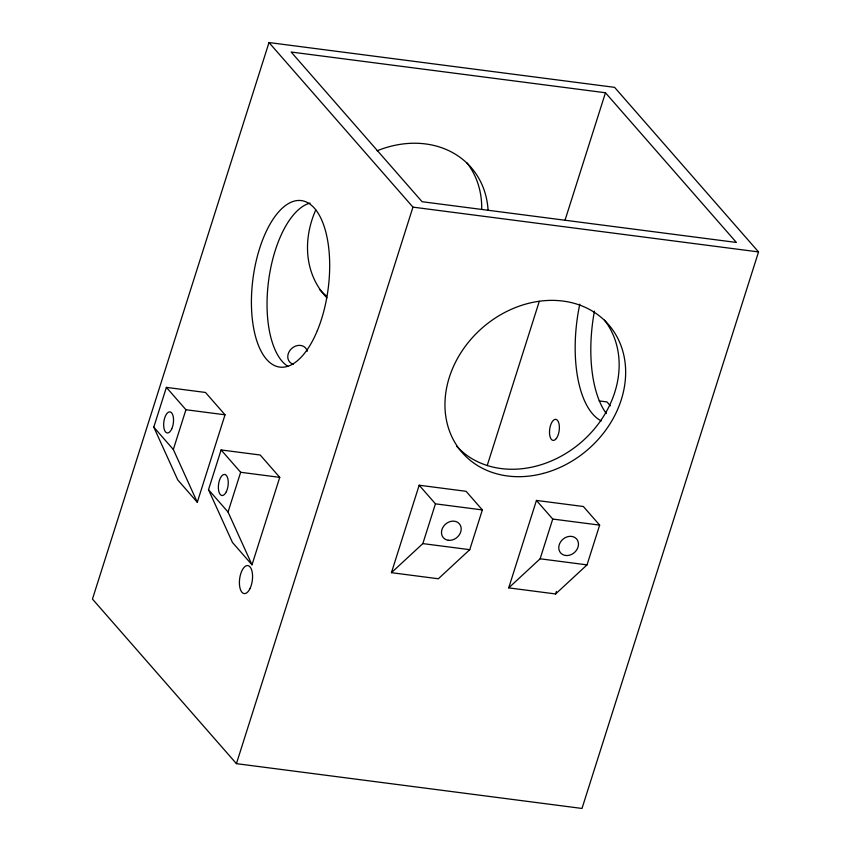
<?xml version="1.0" encoding="UTF-8"?>
<svg xmlns="http://www.w3.org/2000/svg" width="851" height="851" viewBox="0 0 851 851"><rect width="100%" height="100%" fill="white"/><g stroke="black" fill="none" stroke-linecap="round" stroke-linejoin="round"><path stroke-width="1.28" d="M269.001 42.55L92.461 599.072L236.418 763.655L581.999 808.45L758.539 251.928L614.582 87.345L269.001 42.55L412.958 207.133L758.539 251.928M153.786 427.138L166.392 387.386L205.485 392.46L225.026 414.799L197.294 502.25L177.742 479.911L153.786 427.138L173.327 449.488L197.294 502.25M173.327 449.488L185.933 409.735L166.392 387.386M208.506 489.697L221.111 449.945L260.204 455.008L279.745 477.358L252.002 564.809L232.461 542.47L208.506 489.697L228.047 512.036L252.002 564.809M228.047 512.036L240.652 472.284L221.111 449.945M236.418 763.655L412.958 207.133M391.428 572.68L419.171 485.23L466.082 491.304L482.357 509.919L469.752 549.672L438.339 578.765L391.428 572.68L422.841 543.598L435.446 503.845L419.171 485.23M487.197 465.582L539.311 301.286M564.968 220.398L605.465 92.759L291.148 52.028L422.075 201.708L736.392 242.45L605.465 92.759M508.707 587.881L536.449 500.431L583.361 506.505L599.647 525.12L587.03 564.873L555.618 593.955L508.707 587.881L540.119 558.799L552.735 519.046L536.449 500.431M555.618 593.955L556.405 591.466M599.157 400.927L606.976 401.938L610.369 405.821M185.933 409.735L225.026 414.799M240.652 472.284L279.745 477.358M435.446 503.845L482.357 509.919M552.735 519.046L599.647 525.12M422.841 543.598L469.752 549.672M540.119 558.799L587.03 564.873M466.901 162.828A97.216 80.558 -41.2 0 1 481.709 208.803M326.656 296.074A97.216 80.558 -41.2 0 1 319.444 289.361M606.337 413.554A97.216 43.922 -82.6 0 1 594.445 311.147M377.099 150.797A97.216 80.558 -41.2 0 1 488.091 210.229M326.922 297.829A97.216 80.558 -41.2 0 1 315.774 209.92M604.476 320.136A97.216 80.558 -41.2 0 1 580.786 442.626A97.216 80.558 -41.2 0 1 456.742 446.339M293.404 364.281A10.606 8.787 -41.2 0 1 291.478 348.676A10.606 8.787 -41.2 0 1 307.254 351.261M601.263 420.915A97.216 43.922 -82.6 0 1 579.797 304.169M287.957 366.398A83.951 37.933 -82.6 0 1 268.703 279.915A83.951 37.933 -82.6 0 1 310.094 203.081M317.349 330.603A83.951 37.933 -82.6 0 0 301.818 200.655A83.951 37.933 -82.6 0 0 252.449 320.284A83.951 37.933 -82.6 0 0 317.349 330.603M249.971 588.637A14.137 6.393 -82.6 0 0 248.535 565.766A14.137 6.393 -82.6 0 0 239.45 584.371A14.137 6.393 -82.6 0 0 249.971 588.637M448.317 540.279A10.606 8.787 -41.2 0 0 460.976 527.014A10.606 8.787 -41.2 0 0 444.733 524.907A10.606 8.787 -41.2 0 0 448.317 540.279M543.374 473.39A97.216 80.558 -41.2 0 0 609.22 325.401A97.216 80.558 -41.2 0 0 453.328 366.813A97.216 80.558 -41.2 0 0 543.374 473.39M565.596 555.48A10.606 8.787 -41.2 0 0 578.255 542.215A10.606 8.787 -41.2 0 0 562.011 540.108A10.606 8.787 -41.2 0 0 565.596 555.48M226.313 491.75A10.606 4.787 -82.6 0 0 225.228 474.592A10.606 4.787 -82.6 0 0 218.409 488.559A10.606 4.787 -82.6 0 0 226.313 491.75M556.32 438.51A10.606 4.787 -82.6 0 0 557.469 420.33A10.606 4.787 -82.6 0 0 549.544 430.766A10.606 4.787 -82.6 0 0 556.32 438.51M171.753 428.861A10.606 4.787 -82.6 0 0 170.328 411.969A10.606 4.787 -82.6 0 0 163.722 426.404A10.606 4.787 -82.6 0 0 171.753 428.861"/></g></svg>
